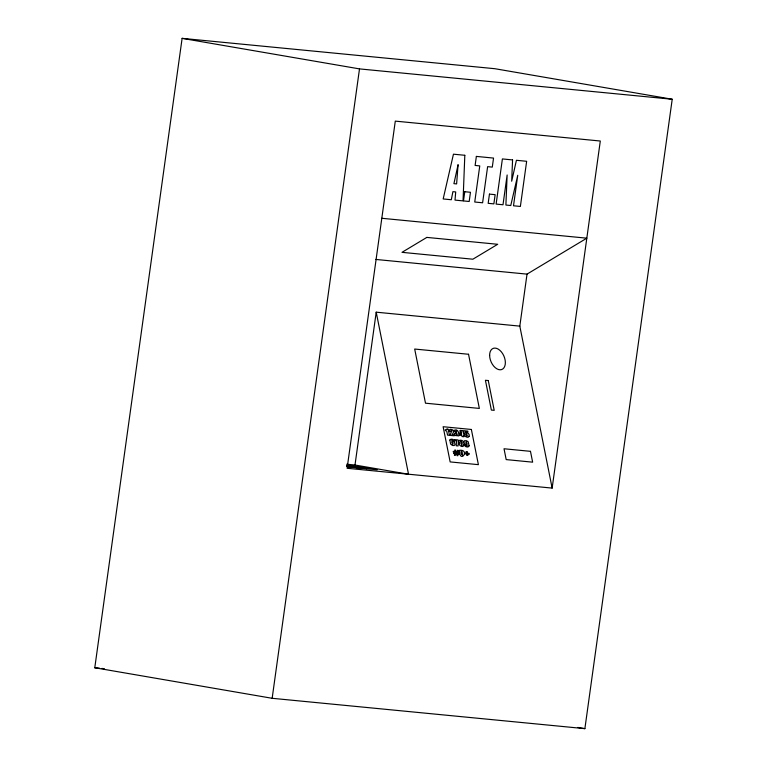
<?xml version="1.0" encoding="UTF-8"?>
<svg xmlns="http://www.w3.org/2000/svg" width="767" height="767" viewBox="0 0 767 767"><rect width="100%" height="100%" fill="white"/><g stroke="black" fill="none" stroke-linecap="round" stroke-linejoin="round"><path stroke-width="1.15" d="M94.782 667.75L182.115 38.35L494.84 68.704L672.218 99.25L584.885 728.65L272.16 698.296L94.782 667.75L99.537 668.21M272.16 698.296L359.502 68.896L672.218 99.25M346.732 464.217L354.996 465.023L376.213 312.179L519.815 326.128L552.144 488.1L347.115 468.282L395.293 121.119L600.302 141.023L552.144 488.1M519.815 326.128L527.025 274.126L586.822 238.182L381.813 218.279M375.648 259.428L527.025 274.126M347.096 465.042L377.182 469.778L347.461 466.892M346.684 465.55L355.274 466.854M347.24 466.077L366.99 468.599L354.229 466.729M357.297 467.304L354.105 466.921L354.594 466.969M355.62 467.314L358.515 467.678M349.886 466.93L351.775 467.122L347.595 466.537M101.915 668.441L104.293 668.671M358.084 467.697L361.276 468.014L354.881 467.055M356.895 467.237L351.909 466.643L359.1 467.736L355.955 467.371M182.115 38.35L359.502 68.896M354.996 465.023L408.533 474.246L376.213 312.179M346.694 466.163L349.052 466.652M577.829 727.432L584.885 728.65M451.696 430.833L450.104 435.388L454.265 435.79L454.054 434.745L451.984 434.544C453.796 433.173 454.237 429.76 451.437 429.434C449.203 428.187 447.947 432.387 450.996 431.514L450.871 430.402L451.696 430.833M464.812 155.289L463.047 200.887L455.013 200.101L455.713 191.942L452.904 191.673L451.303 199.746L443.173 198.95L453.45 154.186L464.812 155.289M512.567 159.919L511.685 181.213L516.421 160.293L526.651 161.291L520.381 206.448L513.507 205.786L517.735 175.298L510.764 205.518L505.894 205.038L507.14 174.972L502.999 204.76L496.124 204.099L502.395 158.932L512.567 159.919M458.35 441.284L458.091 445.953L456.212 445.771L456.557 440.881L454.687 440.699L454.467 439.596L458.081 439.951L458.35 441.284M457.065 454.227L456.979 455.627L457.87 455.713L457.957 454.313L459.395 454.457L459.251 453.738L457.995 453.623L458.062 452.511L459.021 452.597L458.1 451.811L458.177 450.392L457.295 450.306L457.218 451.725L455.56 451.562L455.646 450.152L454.764 450.066L454.678 451.475L453.22 451.332L453.364 452.051L454.63 452.175L454.563 453.287L453.585 453.192L454.524 453.987L454.438 455.387L455.33 455.473L455.416 454.074L457.065 454.227M457.17 452.425L457.103 453.537L455.454 453.374L455.521 452.262L457.17 452.425M459.308 450.651C460.123 464.409 470.344 449.251 459.5 450.296L459.308 450.651M458.052 164.838L456.624 183.917L453.911 183.658L458.052 164.838M469.097 445.809C468.656 447.957 464.697 446.96 464.524 444.985L467.199 445.953L466.988 444.352L465.013 444.419L464.016 442.473L464.361 440.766L466.489 440.689L468.196 441.782L469.097 445.809M453.968 430.392L454.102 431.629L455.991 431.811C455.397 429.05 458.004 433 455.627 432.233L455.799 433.115C458.187 432.866 456.729 437.487 456.346 433.614L454.457 433.432L455.272 435.503L458.848 435.896C459.03 433.297 458.148 428.149 453.968 430.392M449.874 440.009L450.584 444.035L452.453 445.474L454.208 445.541L455.052 444.649L454.553 442.348L452.971 441.437L451.955 441.821L451.753 440.21L454.428 441.188C454.16 439.29 450.9 438.379 449.874 440.009M463.92 445.406C463 448.398 457.353 444.889 459.769 442.712C455.703 439.002 465.617 439.702 462.635 442.99L463.92 445.406M461.101 431.821L460.785 434.343L461.619 434.429L461.101 431.821M464.764 191.721L463.489 200.925L469.183 201.481L470.459 192.277L464.764 191.721M476.365 156.41L475.109 165.442L479.758 165.902L474.744 202.018L482.606 202.785L487.62 166.66L492.289 167.11L493.545 158.079L476.365 156.41M489.451 194.118L488.167 203.322L493.862 203.878L495.146 194.674L489.451 194.118M461.12 443.585L461.964 445.493L461.216 443.508M452.156 442.396C451.945 446.662 454.438 443.029 452.156 442.396M466.825 443.604C464.812 443.968 466.614 439.06 466.825 443.604M460.21 430.373L459.586 435.253L461.83 435.474L462.041 436.548L463.93 436.73L463.719 435.656L464.256 435.704L462.712 430.613L460.21 430.373M469.088 436.27C467.899 439.606 461.37 433.729 466.269 434.707C467.937 439.644 467.208 430.46 464.246 433.786L463.709 430.709L467.765 431.102L467.966 432.08L465.617 431.85C466.135 433.029 470.075 432.818 469.088 436.27M352.321 466.921L354.325 467.285L352.321 466.921M462.501 455.234C459.366 452.99 462.127 446.825 462.501 455.234M447.123 429.098L445.234 429.875L445.378 430.594L446.701 431.006L447.564 435.138L449.452 435.32L448.235 429.204L447.123 429.098M355.159 467.429L347.326 466.211L357.48 467.669L355.159 467.429M460.727 441.044L461.331 442.482L460.727 441.044M426.835 237.406L402.004 252.333L472.865 259.208L497.697 244.29L426.835 237.406M468.541 354.268L414.688 349.043L425.493 403.193L479.346 408.418L468.541 354.268M488.263 380.557L485.425 380.279L491.369 410.067L494.207 410.335L488.263 380.557M471.369 429.462L443.125 426.72L450.152 461.916L478.397 464.658L471.369 429.462M530.476 451.332L504.024 448.762L506.191 459.596L532.643 462.165L530.476 451.332M467.132 451.84L465.991 451.725L466.269 453.086L464.581 452.923L464.773 453.843L466.451 454.006L466.719 455.358L467.86 455.473L467.592 454.122L469.279 454.285L469.097 453.364L467.41 453.192L467.132 451.84M489.634 355.437A11.409 7.037 67 0 0 501.532 369.598A11.409 7.037 67 0 0 501.311 351.804A11.409 7.037 67 0 0 489.634 355.437"/></g></svg>
